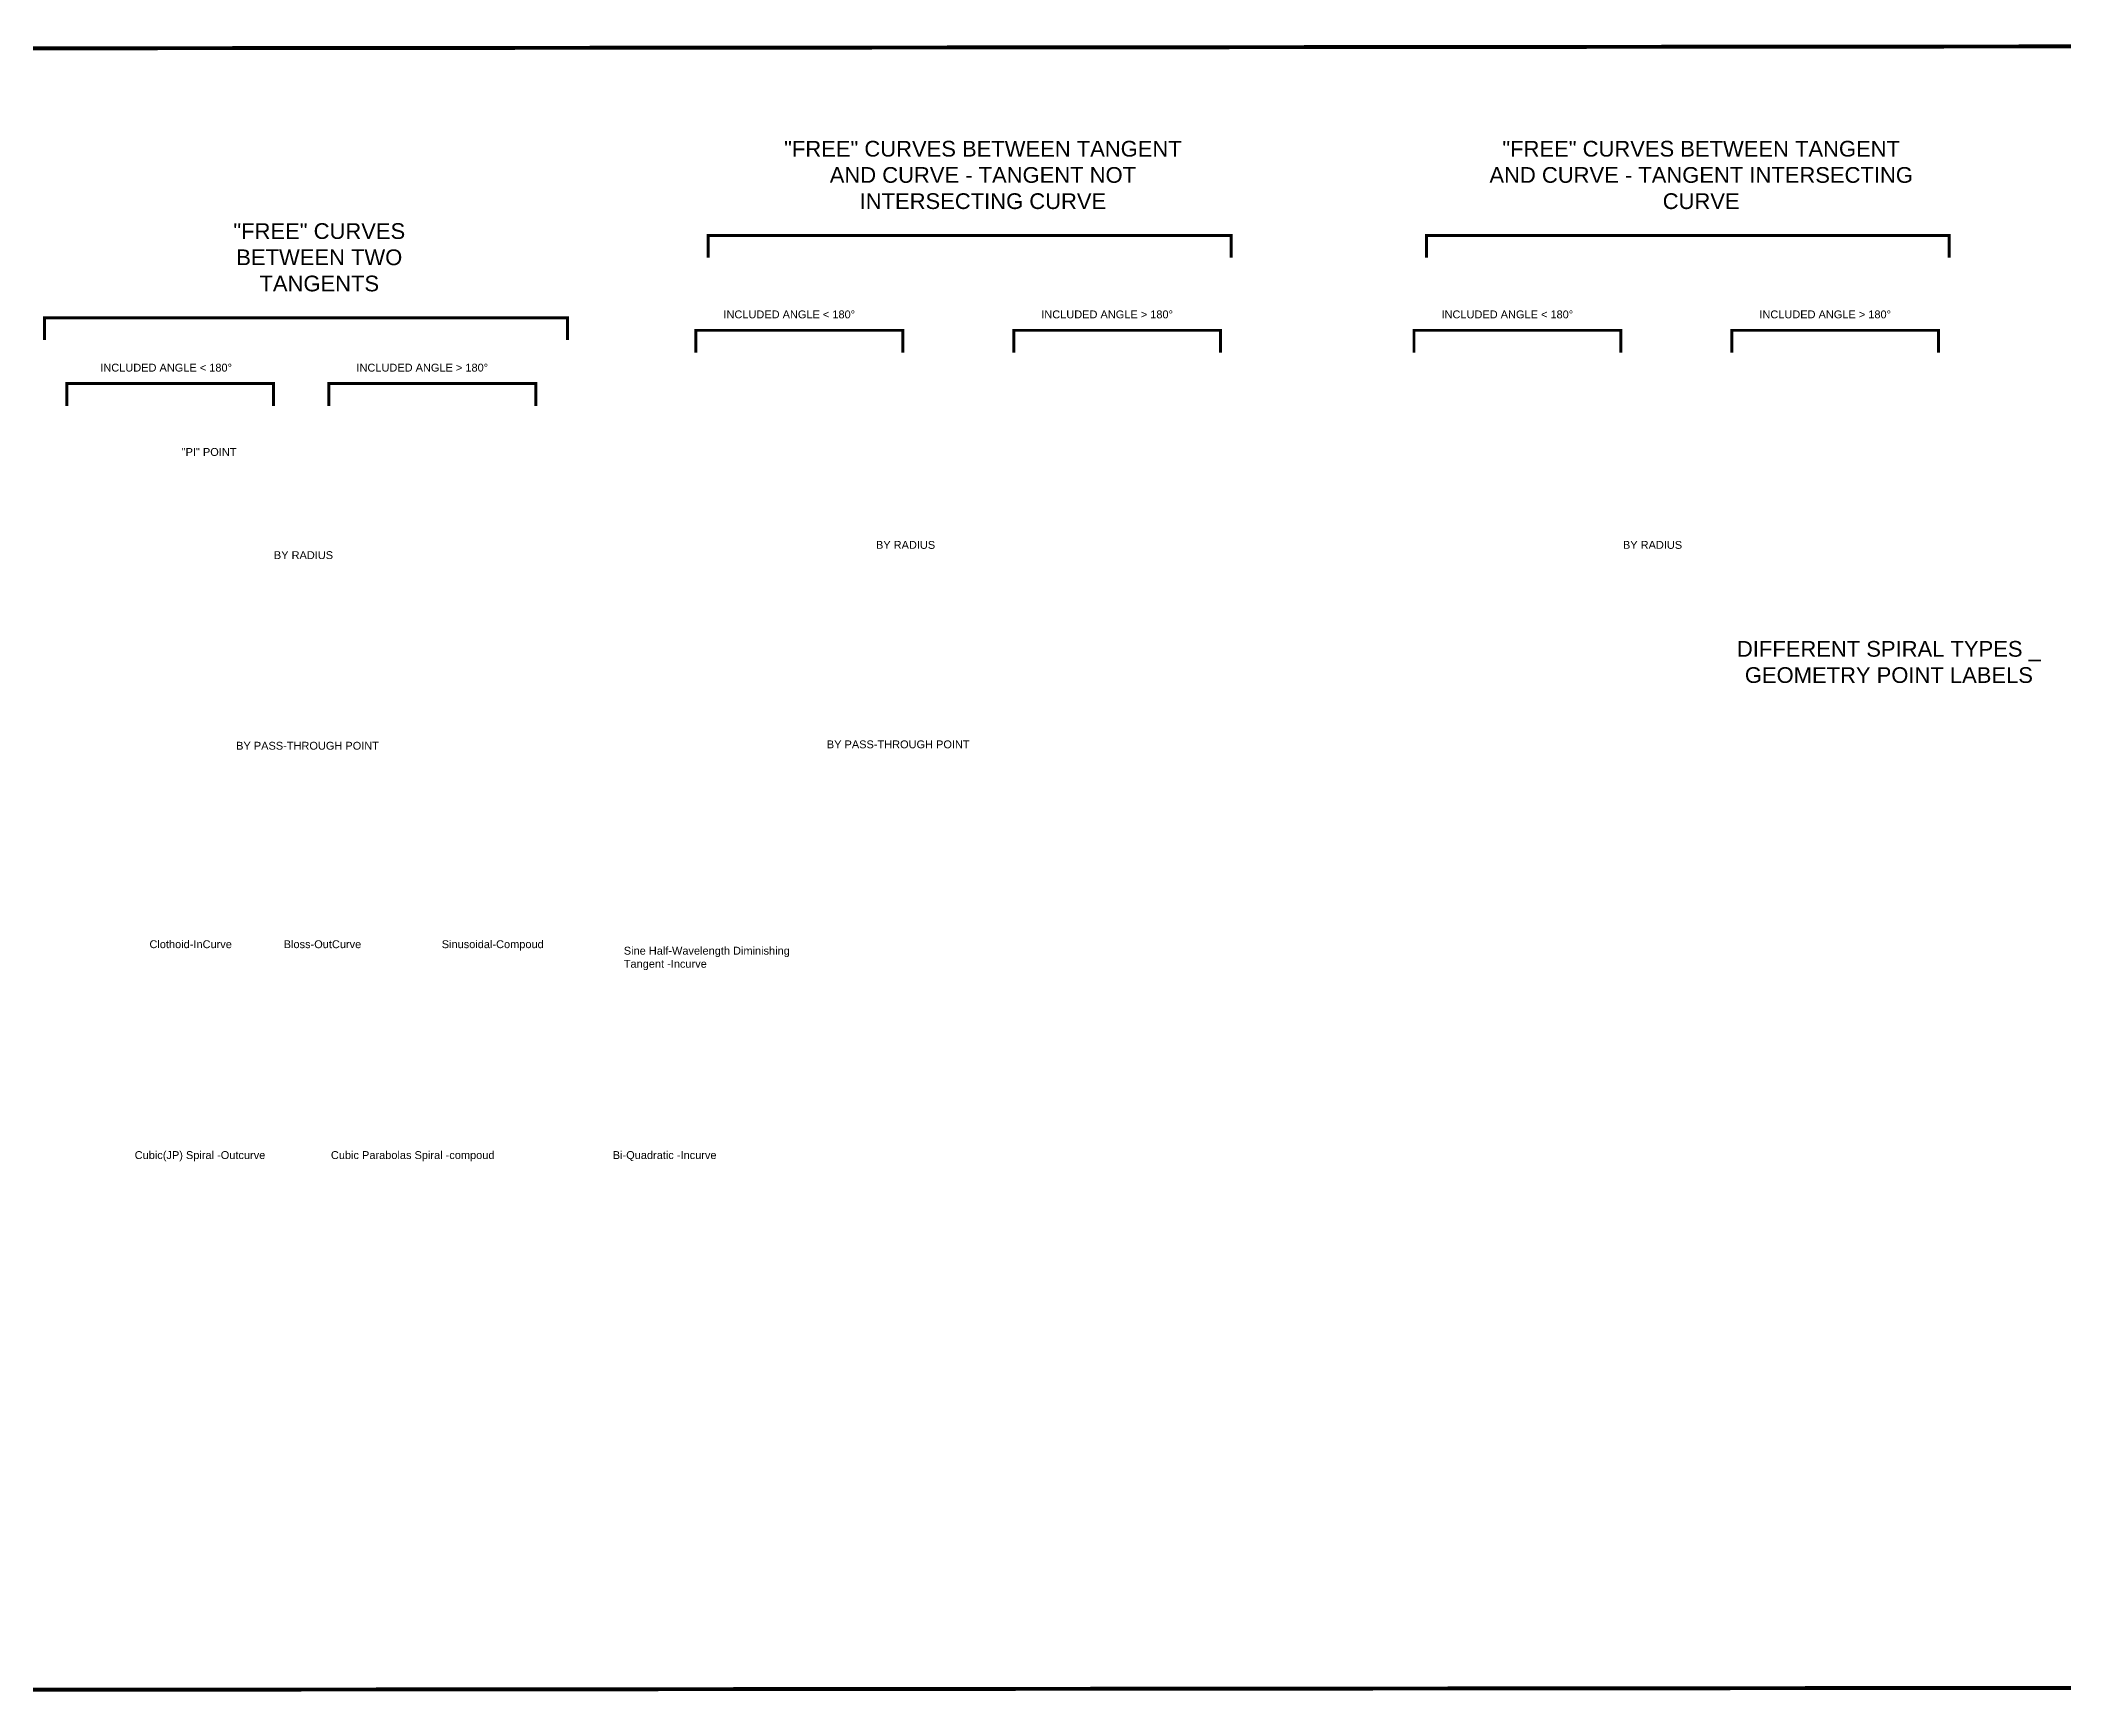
# Model space of a CAD drawing. Header units: feet. Extents: x -10 to 41795, y -4110 to 4302.
# Drawn here: x 9664 to 19955, y -4110 to 4302 of the extents above; entities that cross this region are included whole.
import ezdxf

# ---------------------------------------------------------------- set-up
doc = ezdxf.new("R2010")
doc.units = ezdxf.units.FT
doc.header["$LTSCALE"] = 10
doc.header["$MEASUREMENT"] = 0
doc.styles.get("Standard").update_dxf_attribs({"font": 'ARIAL.TTF'})

msp = doc.modelspace()

# ---------------------------------------------------------------- linework, layer by layer
at = {"const_width": 20}
msp.add_lwpolyline([(0, -4100), (41785, -4061), (41785, 4292), (0, 4253)], close=True, dxfattribs=at)
at = {"const_width": 15}
for points in [[(15721, 3196), (15721, 3309), (13061, 3309), (13061, 3196)], [(19374, 3196), (19374, 3309), (16714, 3309), (16714, 3196)], [(12345, 2777), (12345, 2890), (9684, 2890), (9684, 2777)], [(14050, 2714), (14050, 2827), (12998, 2827), (12998, 2714)], [(15667, 2714), (15667, 2827), (14615, 2827), (14615, 2714)], [(17703, 2714), (17703, 2827), (16651, 2827), (16651, 2714)], [(19320, 2714), (19320, 2827), (18268, 2827), (18268, 2714)], [(10849, 2442), (10849, 2556), (9797, 2556), (9797, 2442)], [(12183, 2442), (12183, 2556), (11131, 2556), (11131, 2442)]]:
    msp.add_lwpolyline(points, dxfattribs=at)

# ---------------------------------------------------------------- texts
for s, insert, char_height, width, attachment_point in [('"FREE" CURVES BETWEEN TANGENT AND CURVE - TANGENT NOT INTERSECTING CURVE', (14458, 3791), 80, 2187.71, 2), ('"FREE" CURVES BETWEEN TANGENT AND CURVE - TANGENT INTERSECTING CURVE', (18112, 3791), 80, 2187.71, 2), ('"FREE" CURVES BETWEEN TWO TANGENTS', (11082, 3372), 80, 1344.71, 2), ('INCLUDED ANGLE < 180%%d', (13138, 2928), 40, 812.15, 1), ('INCLUDED ANGLE > 180%%d', (14755, 2928), 40, 812.15, 1), ('INCLUDED ANGLE < 180%%d', (16791, 2928), 40, 812.15, 1), ('INCLUDED ANGLE > 180%%d', (18408, 2928), 40, 812.15, 1), ('INCLUDED ANGLE < 180%%d', (9968, 2657), 40, 812.15, 1), ('INCLUDED ANGLE > 180%%d', (11271, 2657), 40, 812.15, 1), ('"PI" POINT', (10382, 2228), 40, 725.84, 1), ('BY RADIUS', (13914, 1755), 40, 725.84, 1), ('BY RADIUS', (17714, 1755), 40, 725.84, 1), ('BY RADIUS', (10851, 1703), 40, 725.84, 1), ('DIFFERENT SPIRAL TYPES _ GEOMETRY POINT LABELS', (19067, 1246), 80, 2187.71, 2), ('BY PASS-THROUGH POINT', (10659, 733), 40, 1033, 1), ('BY PASS-THROUGH POINT', (13664, 740), 40, 1033, 1), ('{\\fArial CE|b0|i0|c238|p34;Clothoid}-InCurve', (10218, -277), 40, 1033, 1), ('{\\fArial CE|b0|i0|c238|p34;Bloss}-OutCurve', (10901, -277), 40, 1033, 1), ('{\\fArial CE|b0|i0|c238|p34;Sinusoidal-}Compoud', (11705, -277), 40, 1033, 1), ('{\\fArial CE|b0|i0|c238|p34;Sine Half-Wavelength Diminishing Tangent -}Incurve', (12631, -310), 40, 1033, 1), ('{\\fArial CE|b0|i0|c238|p34;Cubic}(JP){\\fArial CE|b0|i0|c238|p34; Spiral -Outcurve}', (10143, -1350), 40, 1033, 1), ('{\\fArial CE|b0|i0|c238|p34;Cubic Parabolas Spiral -}compoud', (11141, -1350), 40, 1033, 1), ('{\\fArial CE|b0|i0|c238|p34;Bi-Quadratic} {\\fArial CE|b0|i0|c238|p34;-}Incurve', (12575, -1350), 40, 1033, 1)]:
    msp.add_mtext(s, dxfattribs=dict(insert=insert, char_height=char_height, width=width, attachment_point=attachment_point))

doc.saveas('drawing.dxf')
